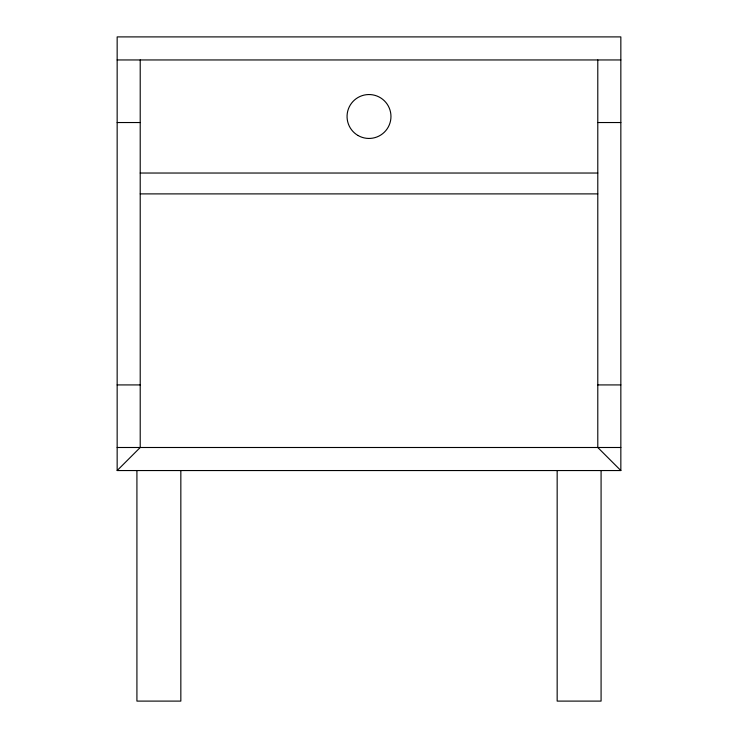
<?xml version="1.0" encoding="UTF-8"?>
<svg xmlns="http://www.w3.org/2000/svg" width="738" height="738" viewBox="0 0 738 738"><rect width="100%" height="100%" fill="white"/><g stroke="black" fill="none" stroke-linecap="round" stroke-linejoin="round"><path stroke-width="1.11" d="M117.157 470.549L620.842 470.549L620.842 36.9L117.157 36.9L117.157 470.549L140.211 447.496L140.211 59.953M117.157 59.953L620.842 59.953M117.157 122.536L140.211 122.536M597.789 122.536L620.842 122.536M140.211 173.033L597.789 173.033M140.211 193.891L597.789 193.891M117.157 384.922L140.211 384.922M597.789 384.922L620.842 384.922M117.157 447.496L620.842 447.496M620.842 470.549L597.789 447.496L597.789 59.953M601.083 470.549L601.083 701.1L557.162 701.1L557.162 470.549M180.838 470.549L180.838 701.1L136.917 701.1L136.917 470.549M358.031 135.506A21.956 21.956 0 0 0 390.965 116.493A21.956 21.956 0 0 0 358.031 97.481A21.956 21.956 0 0 0 358.031 135.506"/></g></svg>
